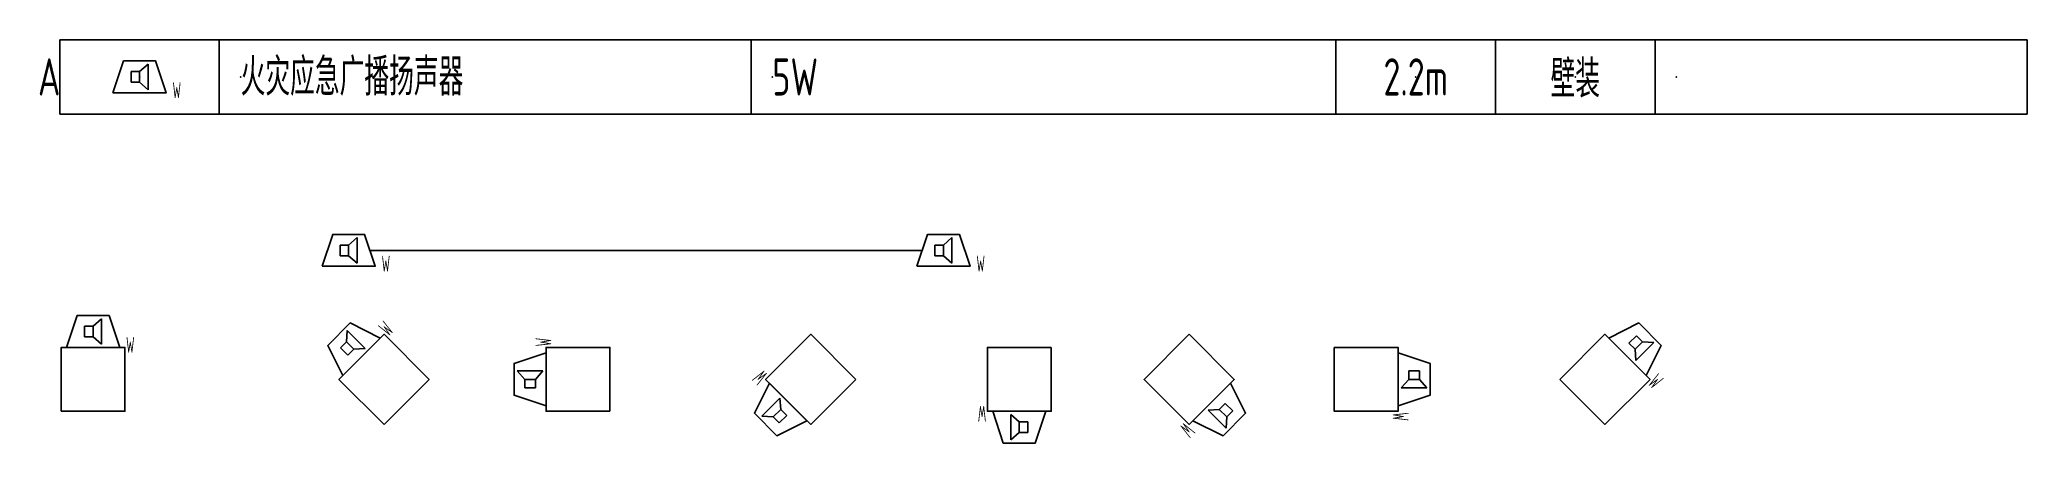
# Model space of a CAD drawing. Header units: millimetres. Extents: x 1787 to 20476, y -1471 to 2324.
import ezdxf
from ezdxf.enums import TextEntityAlignment as Align
from ezdxf.lldxf.tags import DXFTag

# ---------------------------------------------------------------- set-up
doc = ezdxf.new("R2010")
doc.units = ezdxf.units.MM
doc.header["$LTSCALE"] = 1000
doc.linetypes.add('BORDER', pattern=[1.75, 0.5, -0.25, 0.5, -0.25, 0, -0.25])
for name, color, linetype in [('E-BRST-WIRE', 4, 'BORDER'), ('E-FAS-DEVC', 3, 'Continuous'), ('E-UNIV-DIAG', 2, 'Continuous'), ('E-UNIV-EL', 140, 'Continuous'), ('E-UNIV-NOTE', 6, 'Continuous'), ('S_COLU', 2, 'Continuous')]:
    doc.layers.add(name, color=color, linetype=linetype)
doc.styles.add('TH-STYLE3', font='tssdeng.shx', dxfattribs={"width": 0.65, "bigfont": 'tssdchn.shx'})
tags = doc.linetypes.add('TH_B', pattern='A,1.5,-0.05,["B",TH-STYLE3,S=0.15,R=0,X=0,Y=-0.06],-0.1', length=1.65).pattern_tags.tags
tags[6] = DXFTag(74, 10)

# ---------------------------------------------------------------- blocks, each defined once
blk = doc.blocks.new('E-BKTS2')
for p, q in [((0, 0), (185, 0)), ((0, -7), (0, 0)), ((185, 0), (185, -7)), ((185, -7), (0, -7))]:
    blk.add_line(p, q)
at = {"linetype": 'Continuous'}
for p, q in [((15, 0), (15, -7)), ((65, 0), (65, -7)), ((120, 0), (120, -7)), ((135, 0), (135, -7)), ((150, 0), (150, -7))]:
    blk.add_line(p, q, dxfattribs=at)
for p in [(7.5, -3.5), (17, -3.5), (67, -3.5), (127.5, -3.5), (142.5, -3.5), (152, -3.5)]:
    blk.add_point(p, dxfattribs=at)
blk = doc.blocks.new('E-BFAS410-4')
blk.add_lwpolyline([(-2.5, -1.5), (-1.5, 1.5), (1.5, 1.5), (2.5, -1.5)], close=True)
at = {"layer": 'E-UNIV-EL'}
for p, q in [((0, 0.5), (-0.8, 0.5)), ((-0.8, 0.5), (-0.8, -0.5)), ((0, 0.5), (0.8, 1.2)), ((0, -0.5), (0, 0.5)), ((0.8, 1.2), (0.8, -1.2)), ((0, -0.5), (-0.8, -0.5)), ((0, -0.5), (0.8, -1.2))]:
    blk.add_line(p, q, dxfattribs=at)
at = {"layer": 'E-UNIV-EL', "style": 'TH-STYLE3', "width": 0.5}
blk.add_attdef('F', text='', height=1.5, dxfattribs=at).set_placement((3.5, -1.25), align=Align.MIDDLE)

msp = doc.modelspace()

# ---------------------------------------------------------------- linework, layer by layer
at = {"layer": 'E-BRST-WIRE', "linetype": 'TH_B', "ltscale": 0.8}
msp.add_line((10085, 343), (4892, 343), dxfattribs=at)
at = {"layer": 'S_COLU'}
for points in [[(5025, -1294), (5449, -870), (5025, -446), (4601, -870)], [(9462, -870), (9037, -446), (8613, -870), (9037, -1294)], [(12596, -446), (12172, -870), (12596, -1294), (13020, -870)], [(16080, -870), (16505, -1294), (16929, -870), (16505, -446)], [(1989, -1170), (2589, -1170), (2589, -570), (1989, -570)], [(7148, -1170), (7148, -570), (6548, -570), (6548, -1170)], [(11298, -570), (10698, -570), (10698, -1170), (11298, -1170)], [(13960, -570), (13960, -1170), (14560, -1170), (14560, -570)]]:
    msp.add_lwpolyline(points, close=True, dxfattribs=at)

# ---------------------------------------------------------------- block references
at = {"layer": 'E-FAS-DEVC', "xscale": 100, "yscale": 100, "zscale": 100}
for p in [(2726, 1974), (4692, 343), (10285, 343), (2289, -420)]:
    msp.add_blockref('E-BFAS410-4', p, dxfattribs=at).add_auto_attribs({'F': 'W'})
at = {"layer": 'E-FAS-DEVC'}
for p, xscale, yscale, zscale, rotation in [((4707, -552), 99.99999999999999, 99.99999999999999, 99.99999999999999, 44.99999999999999), ((16823, -552), 99.99999999999997, 99.99999999999997, 99.99999999999997, 314.9999999999999), ((6398, -870), 100, 100, 100, 89.99999999999999), ((14710, -870), 99.99999999999997, 99.99999999999997, 99.99999999999997, 269.9999999999999), ((8719, -1188), 99.99999999999999, 99.99999999999999, 99.99999999999999, 135), ((12914, -1188), 99.99999999999996, 99.99999999999996, 99.99999999999996, 225), ((10998, -1320), 99.99999999999997, 99.99999999999997, 99.99999999999997, 180)]:
    msp.add_blockref('E-BFAS410-4', p, dxfattribs=dict(at, xscale=xscale, yscale=yscale, zscale=zscale, rotation=rotation)).add_auto_attribs({'F': 'W'})
at = {"layer": 'E-UNIV-DIAG', "xscale": 100, "yscale": 100, "zscale": 100}
msp.add_blockref('E-BKTS2', (1976, 2324), dxfattribs=at)

# ---------------------------------------------------------------- texts
at = {"layer": 'E-UNIV-NOTE', "style": 'TH-STYLE3', "width": 0.7}
msp.add_text('A', height=350, dxfattribs=at).set_placement((1876, 1974), align=Align.MIDDLE)
for s, p in [('火灾应急广播扬声器', (3676, 1974)), ('5W', (8676, 1974))]:
    msp.add_text(s, height=350, dxfattribs=at).set_placement(p, align=Align.MIDDLE_LEFT)
at = {"layer": 'E-UNIV-NOTE', "linetype": 'Continuous', "style": 'TH-STYLE3', "width": 0.7}
for s, p in [('2.2m', (14726, 1974)), ('壁装', (16226, 1974))]:
    msp.add_text(s, height=350, dxfattribs=at).set_placement(p, align=Align.MIDDLE)

doc.saveas('drawing.dxf')
